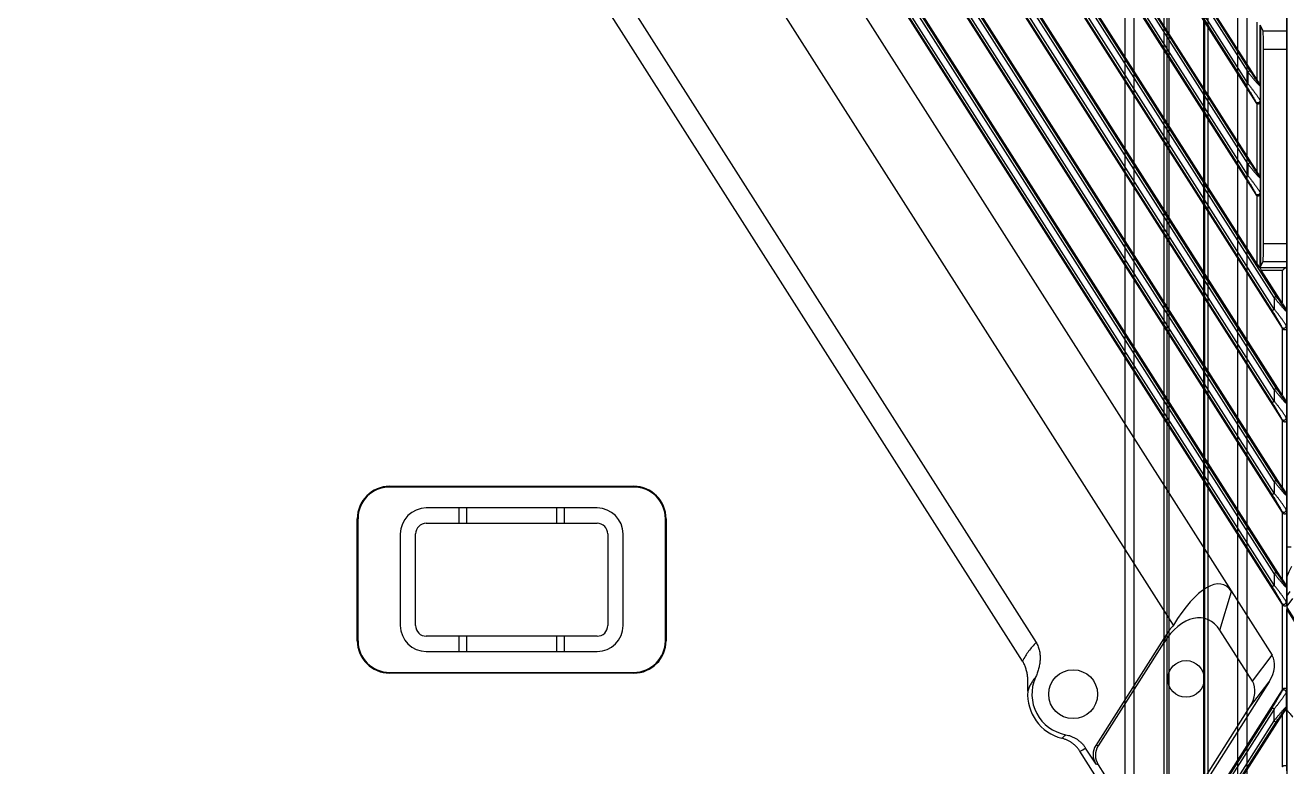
# Model space of a CAD drawing. Header units: millimetres. Extents: x 620 to 19791, y 2539 to 6969.
# Drawn here: x 16820.2 to 17027, y 4149.7 to 4271.1 of the extents above; entities that cross this region are included whole.
import ezdxf

# ---------------------------------------------------------------- set-up
doc = ezdxf.new("R2010")
doc.units = ezdxf.units.MM
doc.layers.add('02___PRT_ALL_AXES', color=7, linetype='Continuous')

# ---------------------------------------------------------------- blocks, each defined once
blk = doc.blocks.new('DTGFH')
at = {"color": 7, "linetype": 'Continuous'}
for p, q in [((9220.65, 4440.5), (9400.31, 4158.48)), ((9400.35, 4162.52), (9223.26, 4440.5)), ((9230.25, 4440.5), (9400.31, 4173.56)), ((9400.35, 4177.6), (9232.86, 4440.5)), ((9239.86, 4440.5), (9400.31, 4188.63)), ((9396.21, 4199.16), (9242.46, 4440.5)), ((9249.46, 4440.5), (9395.97, 4210.53)), ((9396.21, 4214.24), (9252.07, 4440.5)), ((9259.06, 4440.5), (9395.97, 4225.61)), ((9401.05, 4441.2), (9401.05, 4103.7)), ((9398.66, 4161.42), (9221.87, 4438.93)), ((9399, 4161.64), (9222.2, 4439.15)), ((9399, 4163.55), (9223.42, 4439.15)), ((9399.33, 4163.77), (9223.76, 4439.36)), ((9398.66, 4176.5), (9231.47, 4438.93)), ((9399, 4176.71), (9231.81, 4439.15)), ((9399, 4178.63), (9233.03, 4439.15)), ((9399.33, 4178.84), (9233.36, 4439.36)), ((9398.66, 4191.57), (9241.07, 4438.93)), ((9399, 4191.79), (9241.41, 4439.15)), ((9399, 4193.7), (9242.63, 4439.15)), ((9399.33, 4193.92), (9242.97, 4439.36)), ((9250.68, 4438.93), (9394.35, 4213.41)), ((9251.01, 4439.15), (9394.69, 4213.63)), ((9252.23, 4439.15), (9394.69, 4215.54)), ((9252.57, 4439.36), (9395.02, 4215.76)), ((9260.28, 4438.93), (9394.35, 4228.49)), ((9260.62, 4439.15), (9394.69, 4228.7)), ((9261.84, 4439.15), (9394.69, 4230.62)), ((9262.17, 4439.36), (9395.02, 4230.83)), ((9206.7, 4436.37), (9398.65, 4135.07)), ((9400.35, 4147.44), (9216.29, 4436.37)), ((9396.21, 4229.31), (9264.31, 4436.37)), ((9382.48, 4139.99), (9194.34, 4435.31)), ((9213.76, 4436.24), (9400.31, 4143.4)), ((9398.66, 4146.35), (9215.01, 4434.63)), ((9399, 4146.56), (9215.34, 4434.84)), ((9399, 4148.48), (9216.56, 4434.84)), ((9399.33, 4148.69), (9216.9, 4435.05)), ((9234.28, 4334.45), (9359.98, 4137.14)), ((9357.76, 4134.11), (9279.41, 4257.1)), ((9396.21, 4229.31), (9396.21, 4238.78)), ((9397.18, 4237.35), (9396.71, 4238.28)), ((9396.71, 4228.49), (9396.71, 4238.28)), ((9396.8, 4198.8), (9396.8, 4238.1)), ((9397.18, 4237.35), (9401.05, 4237.35)), ((9397.25, 4234.35), (9401.05, 4234.35)), ((9397.25, 4202.55), (9397.25, 4234.35)), ((9395.02, 4230.83), (9394.69, 4230.62)), ((9394.69, 4230.62), (9394.69, 4228.7)), ((9394.69, 4228.7), (9394.35, 4228.49)), ((9396.62, 4228.58), (9396.64, 4228.68)), ((9396.71, 4228.49), (9396.69, 4228.36)), ((9396.69, 4228.36), (9396.69, 4225.94)), ((9395.95, 4225.72), (9395.97, 4225.61)), ((9396.21, 4214.24), (9396.21, 4225.43)), ((9396.69, 4225.94), (9396.71, 4225.73)), ((9396.71, 4213.41), (9396.71, 4225.73)), ((9395.02, 4215.76), (9394.69, 4215.54)), ((9394.69, 4215.54), (9394.69, 4213.63)), ((9394.69, 4213.63), (9394.35, 4213.41)), ((9396.64, 4213.6), (9396.62, 4213.5)), ((9396.71, 4213.41), (9396.69, 4213.29)), ((9396.69, 4213.29), (9396.69, 4210.86)), ((9395.95, 4210.65), (9395.97, 4210.53)), ((9396.21, 4199.16), (9396.21, 4210.35)), ((9396.69, 4210.86), (9396.71, 4210.65)), ((9396.71, 4198.63), (9396.71, 4210.65)), ((9397.25, 4202.55), (9401.05, 4202.55)), ((9396.63, 4198.54), (9396.71, 4198.62)), ((9396.71, 4198.63), (9397.18, 4199.55)), ((9396.71, 4198.62), (9401.01, 4198.62)), ((9397.18, 4199.55), (9401.05, 4199.55)), ((9396.87, 4198.13), (9400.35, 4198.13)), ((9400.35, 4192.67), (9396.87, 4198.13)), ((9400.35, 4192.67), (9400.35, 4198.13)), ((9399, 4193.7), (9399.33, 4193.92)), ((9399, 4193.7), (9399, 4191.79)), ((9398.66, 4191.57), (9399, 4191.79)), ((9401.04, 4191.68), (9400.93, 4191.65)), ((9401.05, 4191.46), (9400.99, 4191.44)), ((9400.99, 4191.44), (9400.99, 4189.05)), ((9400.31, 4188.63), (9400.25, 4188.83)), ((9400.35, 4177.6), (9400.35, 4188.58)), ((9401.05, 4188.84), (9400.99, 4189.05)), ((9399, 4178.63), (9399.33, 4178.84)), ((9399, 4178.63), (9399, 4176.71)), ((9398.66, 4176.5), (9399, 4176.71)), ((9401.04, 4176.61), (9400.93, 4176.58)), ((9401.05, 4176.38), (9400.99, 4176.36)), ((9400.99, 4176.36), (9400.99, 4173.97)), ((9400.31, 4173.56), (9400.25, 4173.76)), ((9401.05, 4173.77), (9400.99, 4173.97)), ((9400.35, 4162.52), (9400.35, 4173.51)), ((9399, 4163.55), (9399.33, 4163.77)), ((9399, 4163.55), (9399, 4161.64)), ((9254.05, 4162.75), (9294.05, 4162.75)), ((9254.05, 4162.75), (9254.05, 4162.63)), ((9294.05, 4162.63), (9254.05, 4162.63)), ((9294.05, 4162.75), (9294.05, 4162.63)), ((9398.66, 4161.42), (9399, 4161.64)), ((9401.04, 4161.53), (9400.93, 4161.5)), ((9401.05, 4161.31), (9400.99, 4161.29)), ((9400.99, 4161.29), (9400.99, 4158.9)), ((9248.75, 4157.45), (9248.86, 4157.45)), ((9248.75, 4137.45), (9248.75, 4157.45)), ((9248.86, 4157.45), (9248.86, 4137.45)), ((9288.05, 4159.2), (9260.05, 4159.2)), ((9265.45, 4156.7), (9265.45, 4159.2)), ((9266.65, 4159.2), (9266.65, 4156.7)), ((9281.45, 4156.7), (9281.45, 4159.2)), ((9282.65, 4159.2), (9282.65, 4156.7)), ((9299.35, 4157.45), (9299.23, 4157.45)), ((9299.23, 4137.45), (9299.23, 4157.45)), ((9299.35, 4157.45), (9299.35, 4137.45)), ((9400.31, 4158.48), (9400.25, 4158.68)), ((9400.35, 4147.44), (9400.35, 4158.43)), ((9401.05, 4158.69), (9400.99, 4158.9)), ((9260.05, 4156.7), (9288.05, 4156.7)), ((9255.8, 4154.95), (9255.8, 4139.95)), ((9258.3, 4139.95), (9258.3, 4154.95)), ((9289.8, 4154.95), (9289.8, 4139.95)), ((9292.3, 4139.95), (9292.3, 4154.95)), ((9399, 4148.48), (9399.33, 4148.69)), ((9399, 4148.48), (9399, 4146.56)), ((9390.1, 4139.19), (9391.98, 4145.54)), ((9398.66, 4146.35), (9399, 4146.56)), ((9401.04, 4146.46), (9400.93, 4146.43)), ((9401.05, 4146.23), (9400.99, 4146.21)), ((9400.99, 4146.21), (9400.99, 4143.82)), ((9400.31, 4143.4), (9400.25, 4143.61)), ((9400.35, 4129.47), (9400.35, 4143.36)), ((9401.05, 4143.62), (9400.99, 4143.82)), ((9395.43, 4130.82), (9390.1, 4139.19)), ((9248.75, 4137.45), (9248.86, 4137.45)), ((9288.05, 4138.2), (9260.05, 4138.2)), ((9265.45, 4135.7), (9265.45, 4138.2)), ((9266.65, 4138.2), (9266.65, 4135.7)), ((9281.45, 4135.7), (9281.45, 4138.2)), ((9282.65, 4138.2), (9282.65, 4135.7)), ((9299.35, 4137.45), (9299.23, 4137.45)), ((9381.31, 4138.43), (9369.77, 4120.31)), ((9380.94, 4137.16), (9370.14, 4120.22)), ((9380.94, 4137.16), (9381.31, 4138.43)), ((9260.05, 4135.7), (9288.05, 4135.7)), ((9395.43, 4130.82), (9398.65, 4135.07)), ((9254.05, 4132.27), (9294.05, 4132.27)), ((9254.05, 4132.15), (9254.05, 4132.27)), ((9294.05, 4132.15), (9254.05, 4132.15)), ((9294.05, 4132.15), (9294.05, 4132.27)), ((9398.19, 4130.74), (9381.6, 4104.7)), ((9394.96, 4126.5), (9398.19, 4130.74)), ((9400.31, 4129.43), (9384.37, 4104.4)), ((9400.31, 4129.43), (9400.25, 4129.22)), ((9401.05, 4129.21), (9400.99, 4129.01)), ((9400.99, 4126.62), (9400.99, 4129.01)), ((9382.13, 4106.35), (9394.96, 4126.5)), ((9398.66, 4126.49), (9385.59, 4105.97)), ((9399, 4126.27), (9385.92, 4105.75)), ((9399, 4126.27), (9398.66, 4126.49)), ((9399, 4124.36), (9399, 4126.27)), ((9401.04, 4126.37), (9400.93, 4126.41)), ((9400.99, 4126.62), (9401.05, 4126.6)), ((9386.98, 4104.4), (9400.35, 4125.39)), ((9387.15, 4105.75), (9399, 4124.36)), ((9387.48, 4105.54), (9399.33, 4124.14)), ((9399, 4124.36), (9399.33, 4124.14)), ((9400.35, 4116.82), (9400.35, 4125.39)), ((9370.14, 4120.22), (9369.77, 4120.31)), ((9376.58, 4104.58), (9367.17, 4119.35)), ((9369.8, 4117.22), (9368.1, 4119.87)), ((9370.17, 4117.13), (9369.8, 4117.22)), ((9370.17, 4117.13), (9377.11, 4106.23))]:
    blk.add_line(p, q, dxfattribs=at)
for centre, radius in [((9366.05, 4128.7), 4), ((9384.55, 4131.2), 3)]:
    blk.add_circle(centre, radius, dxfattribs=at)
for centre, radius, start, end in [((9396.29, 4228.36), 0.396, 0.208, 32.9741), ((9396.29, 4213.28), 0.396, 0.208, 32.9741), ((9400.59, 4191.44), 0.402, 0.1282, 32.3718), ((9400.59, 4176.36), 0.402, 0.1282, 32.3718), ((9254.05, 4157.45), 5.3, 90, 180), ((9254.05, 4157.45), 5.18, 90, 180), ((9294.05, 4157.45), 5.3, 0, 90), ((9294.05, 4157.45), 5.18, 0, 90), ((9400.59, 4161.29), 0.402, 0.1282, 32.3718), ((9260.05, 4154.95), 4.25, 90, 180), ((9288.05, 4154.95), 4.25, 0, 90), ((9260.05, 4154.95), 1.75, 90, 180), ((9288.05, 4154.95), 1.75, 0, 90), ((9400.59, 4146.21), 0.402, 0.1282, 32.3718), ((9260.05, 4139.95), 4.25, 180, 270), ((9260.05, 4139.95), 1.75, 180, 270), ((9288.05, 4139.95), 4.25, 270, 0), ((9288.05, 4139.95), 1.75, 270, 0), ((9254.05, 4137.45), 5.3, 180, 270), ((9254.05, 4137.45), 5.18, 180, 270), ((9294.05, 4137.45), 5.3, 270, 0), ((9294.05, 4137.45), 5.18, 270, 0), ((9366.05, 4128.7), 6.75, 156.1243, 259.5633), ((9366.05, 4128.7), 7.46, 176.103, 255.7008), ((9400.59, 4126.62), 0.402, 327.6282, 359.8718), ((9358.05, 4128.6), 9.42, 310.8577, 316.0435), ((9360.33, 4132.74), 15.03, 297.0328, 301.1257)]:
    blk.add_arc(centre, radius, start, end, dxfattribs=at)
for centre, major_axis, ratio, start_param, end_param in [((9396.21, 4238.27), (0.5, 0), 0.052408, 0.02618, 0.05236), ((9400.35, 4238.26), (0.7, 0), 0.052408, 0, 0.329), ((9397.17, 4234.35), (0, 3), 0.026186, -1.570796, -0.05236), ((9396.21, 4229.39), (-0.499, 0.789), 0.046753, -4.638574, -3.601913), ((9396.3, 4225.83), (-0.052, 0.405), 0.97951, -4.264838, -3.490965), ((9396.21, 4214.32), (-0.499, 0.789), 0.046753, -4.638574, -3.601913), ((9396.3, 4210.75), (-0.052, 0.405), 0.97951, -4.264838, -3.490965), ((9397.17, 4202.55), (0, 3), 0.026186, -3.089233, -1.570796), ((9396.21, 4199.24), (-0.499, 0.789), 0.046753, -4.638574, -3.652279), ((9396.93, 4198.13), (-0.321, 0.499), 0.073624, 0.537273, 1.523567), ((9396.21, 4198.63), (0.5, 0), 0.052408, -0.05236, -0.02618), ((9400.35, 4198.64), (0.7, 0), 0.052408, -0.329, 0), ((9400.35, 4192.78), (-0.7, 1.1), 0.046753, -4.638574, -3.259594), ((9400.65, 4188.86), (-0.117, 0.402), 0.954439, -4.415997, -4.276035), ((9400.35, 4177.71), (-0.7, 1.1), 0.046753, -4.638574, -3.259594), ((9400.65, 4173.78), (-0.117, 0.402), 0.954439, -4.415997, -4.276035), ((9400.35, 4162.63), (-0.7, 1.1), 0.046753, -4.638574, -3.259594), ((9400.65, 4158.7), (-0.117, 0.402), 0.954439, -4.415997, -4.276035), ((9384.97, 4131.72), (5.78, 14.89), 0.368013, -0.263981, 1.130867), ((9400.35, 4147.56), (-0.7, 1.1), 0.046753, -4.638574, -3.259594), ((9400.65, 4143.63), (-0.117, 0.402), 0.954439, -4.415997, -4.276035), ((9384.92, 4131.53), (2.84, 9.54), 0.602666, -0.481922, 1.127854), ((9385.29, 4132.8), (2.84, 9.54), 0.602666, 0.912926, 1.127854), ((9395.5, 4132.12), (2.65, 3.49), 0.684108, -1.451017, -0.247768), ((9392.27, 4127.88), (2.65, 3.49), 0.684108, -1.451017, -0.247768), ((9400.65, 4129.2), (0.117, 0.402), 0.954439, 1.134443, 1.274405), ((9400.35, 4125.27), (0.7, 1.1), 0.046753, 0.118001, 1.496981), ((9372.53, 4118.71), (3.13, -0.75), 0.933182, 2.829294, 3.908395), ((9372.91, 4118.62), (-3.13, 0.75), 0.933182, -0.312299, 0.766803), ((9400.65, 4116.55), (0.117, 0.402), 0.954439, 1.134443, 1.274405)]:
    blk.add_ellipse(centre, major_axis=major_axis, ratio=ratio, start_param=start_param, end_param=end_param, dxfattribs=at)
for points, knots in [([(9394.69, 4230.62), (9394.79, 4230.49), (9395, 4230.23), (9395.26, 4229.91), (9395.46, 4229.67), (9395.61, 4229.48), (9395.76, 4229.31), (9395.91, 4229.13), (9396.03, 4229), (9396.12, 4228.89), (9396.19, 4228.82), (9396.26, 4228.75), (9396.32, 4228.68), (9396.38, 4228.62), (9396.43, 4228.56), (9396.49, 4228.51), (9396.53, 4228.46), (9396.57, 4228.42), (9396.61, 4228.4), (9396.63, 4228.38), (9396.64, 4228.37), (9396.65, 4228.36), (9396.66, 4228.36), (9396.67, 4228.35), (9396.68, 4228.35), (9396.68, 4228.35), (9396.68, 4228.35), (9396.69, 4228.36), (9396.69, 4228.36), (9396.69, 4228.36)], [0, 0, 0, 0, 0.163599, 0.325517, 0.405208, 0.483611, 0.560291, 0.634699, 0.706102, 0.740385, 0.773533, 0.805367, 0.835691, 0.864271, 0.890851, 0.915138, 0.936821, 0.955575, 0.97109, 0.977548, 0.983108, 0.987753, 0.991491, 0.994362, 0.995508, 0.996494, 0.997369, 0.998198, 1, 1, 1, 1]), ([(9395.02, 4230.83), (9395.1, 4230.71), (9395.22, 4230.53), (9395.38, 4230.28), (9395.5, 4230.1), (9395.61, 4229.92), (9395.73, 4229.75), (9395.85, 4229.57), (9395.97, 4229.4), (9396.06, 4229.27), (9396.14, 4229.16), (9396.19, 4229.08), (9396.24, 4229.01), (9396.3, 4228.94), (9396.35, 4228.87), (9396.39, 4228.81), (9396.44, 4228.75), (9396.48, 4228.7), (9396.52, 4228.65), (9396.55, 4228.62), (9396.57, 4228.6), (9396.58, 4228.59), (9396.59, 4228.58), (9396.6, 4228.57), (9396.61, 4228.57), (9396.61, 4228.57), (9396.62, 4228.57), (9396.62, 4228.57), (9396.62, 4228.57), (9396.62, 4228.57), (9396.62, 4228.57), (9396.62, 4228.58)], [0, 0, 0, 0, 0.15694, 0.235083, 0.312792, 0.389889, 0.466133, 0.541222, 0.614757, 0.686184, 0.720877, 0.754726, 0.78758, 0.819246, 0.849499, 0.878053, 0.90457, 0.928641, 0.949798, 0.96753, 0.974953, 0.981338, 0.986644, 0.990849, 0.993984, 0.99519, 0.9962, 0.997085, 0.997946, 0.99889, 1, 1, 1, 1]), ([(9394.35, 4228.49), (9394.44, 4228.36), (9394.6, 4228.09), (9394.81, 4227.76), (9394.97, 4227.49), (9395.09, 4227.3), (9395.21, 4227.1), (9395.32, 4226.91), (9395.43, 4226.72), (9395.54, 4226.54), (9395.64, 4226.37), (9395.71, 4226.22), (9395.77, 4226.12), (9395.81, 4226.04), (9395.85, 4225.97), (9395.88, 4225.91), (9395.91, 4225.85), (9395.93, 4225.8), (9395.94, 4225.77), (9395.94, 4225.75), (9395.95, 4225.74), (9395.95, 4225.73), (9395.95, 4225.72)], [0, 0, 0, 0, 0.147854, 0.294636, 0.367264, 0.439153, 0.510088, 0.579799, 0.647935, 0.714028, 0.777425, 0.83718, 0.86528, 0.891898, 0.916748, 0.939475, 0.959663, 0.976821, 0.984101, 0.990427, 0.995741, 1, 1, 1, 1]), ([(9394.69, 4228.7), (9394.8, 4228.56), (9395.01, 4228.29), (9395.28, 4227.95), (9395.49, 4227.67), (9395.64, 4227.47), (9395.79, 4227.27), (9395.94, 4227.08), (9396.07, 4226.89), (9396.2, 4226.71), (9396.33, 4226.53), (9396.42, 4226.4), (9396.49, 4226.29), (9396.53, 4226.22), (9396.57, 4226.16), (9396.61, 4226.1), (9396.64, 4226.05), (9396.66, 4226.01), (9396.67, 4225.98), (9396.68, 4225.97), (9396.68, 4225.95), (9396.69, 4225.94), (9396.69, 4225.94)], [0, 0, 0, 0, 0.154445, 0.30727, 0.382534, 0.456692, 0.529432, 0.600377, 0.669045, 0.734822, 0.796897, 0.854183, 0.880595, 0.905226, 0.927827, 0.94811, 0.965769, 0.980485, 0.986646, 0.991965, 0.996419, 1, 1, 1, 1]), ([(9396.71, 4228.49), (9396.71, 4228.5), (9396.71, 4228.54), (9396.7, 4228.59), (9396.67, 4228.63), (9396.66, 4228.66), (9396.64, 4228.68)], [0, 0, 0, 0, 0.23991, 0.484403, 0.736695, 1, 1, 1, 1]), ([(9396.69, 4225.94), (9396.69, 4225.92), (9396.68, 4225.87), (9396.67, 4225.81), (9396.64, 4225.76), (9396.61, 4225.7), (9396.56, 4225.66), (9396.51, 4225.61), (9396.46, 4225.58), (9396.4, 4225.56), (9396.34, 4225.55), (9396.27, 4225.54), (9396.21, 4225.55), (9396.15, 4225.57), (9396.09, 4225.59), (9396.04, 4225.63), (9395.99, 4225.67), (9395.96, 4225.71), (9395.95, 4225.72)], [0, 0, 0, 0, 0.061771, 0.123674, 0.185724, 0.247974, 0.310429, 0.373081, 0.435901, 0.498841, 0.561846, 0.62485, 0.687789, 0.750605, 0.813254, 0.8757, 0.937956, 1, 1, 1, 1]), ([(9396.21, 4225.43), (9396.25, 4225.42), (9396.32, 4225.41), (9396.42, 4225.42), (9396.51, 4225.45), (9396.58, 4225.49), (9396.64, 4225.54), (9396.68, 4225.6), (9396.71, 4225.66), (9396.71, 4225.71), (9396.71, 4225.73)], [0, 0, 0, 0, 0.160899, 0.314742, 0.456494, 0.584742, 0.700638, 0.806545, 0.905309, 1, 1, 1, 1]), ([(9394.69, 4215.54), (9394.79, 4215.41), (9395, 4215.16), (9395.26, 4214.84), (9395.46, 4214.59), (9395.61, 4214.41), (9395.76, 4214.23), (9395.91, 4214.06), (9396.03, 4213.92), (9396.12, 4213.82), (9396.19, 4213.74), (9396.26, 4213.67), (9396.32, 4213.6), (9396.38, 4213.54), (9396.43, 4213.48), (9396.49, 4213.43), (9396.53, 4213.39), (9396.57, 4213.35), (9396.61, 4213.32), (9396.63, 4213.3), (9396.64, 4213.29), (9396.65, 4213.29), (9396.66, 4213.28), (9396.67, 4213.28), (9396.68, 4213.28), (9396.68, 4213.28), (9396.68, 4213.28), (9396.69, 4213.28), (9396.69, 4213.28), (9396.69, 4213.29)], [0, 0, 0, 0, 0.163599, 0.325517, 0.405208, 0.483611, 0.560291, 0.634699, 0.706102, 0.740385, 0.773533, 0.805367, 0.835691, 0.864271, 0.890851, 0.915138, 0.936821, 0.955575, 0.97109, 0.977548, 0.983108, 0.987753, 0.991491, 0.994362, 0.995508, 0.996494, 0.997369, 0.998198, 1, 1, 1, 1]), ([(9395.02, 4215.76), (9395.1, 4215.63), (9395.22, 4215.45), (9395.38, 4215.21), (9395.5, 4215.03), (9395.61, 4214.85), (9395.73, 4214.67), (9395.85, 4214.5), (9395.97, 4214.33), (9396.06, 4214.19), (9396.14, 4214.09), (9396.19, 4214.01), (9396.24, 4213.93), (9396.3, 4213.86), (9396.35, 4213.8), (9396.39, 4213.73), (9396.44, 4213.67), (9396.48, 4213.62), (9396.52, 4213.58), (9396.55, 4213.55), (9396.57, 4213.53), (9396.58, 4213.51), (9396.59, 4213.5), (9396.6, 4213.5), (9396.61, 4213.49), (9396.61, 4213.49), (9396.62, 4213.49), (9396.62, 4213.49), (9396.62, 4213.49), (9396.62, 4213.5), (9396.62, 4213.5), (9396.62, 4213.5)], [0, 0, 0, 0, 0.15694, 0.235083, 0.312792, 0.389889, 0.466133, 0.541222, 0.614757, 0.686184, 0.720877, 0.754726, 0.78758, 0.819246, 0.849499, 0.878053, 0.90457, 0.928641, 0.949798, 0.96753, 0.974953, 0.981338, 0.986644, 0.990849, 0.993984, 0.99519, 0.9962, 0.997085, 0.997946, 0.99889, 1, 1, 1, 1]), ([(9394.35, 4213.41), (9394.44, 4213.28), (9394.6, 4213.01), (9394.81, 4212.68), (9394.97, 4212.42), (9395.09, 4212.22), (9395.21, 4212.03), (9395.32, 4211.84), (9395.43, 4211.65), (9395.54, 4211.47), (9395.64, 4211.29), (9395.71, 4211.15), (9395.77, 4211.04), (9395.81, 4210.97), (9395.85, 4210.9), (9395.88, 4210.83), (9395.91, 4210.77), (9395.93, 4210.73), (9395.94, 4210.7), (9395.94, 4210.68), (9395.95, 4210.66), (9395.95, 4210.65), (9395.95, 4210.65)], [0, 0, 0, 0, 0.147854, 0.294636, 0.367264, 0.439153, 0.510088, 0.579799, 0.647935, 0.714028, 0.777425, 0.83718, 0.86528, 0.891898, 0.916748, 0.939475, 0.959663, 0.976821, 0.984101, 0.990427, 0.995741, 1, 1, 1, 1]), ([(9394.69, 4213.63), (9394.8, 4213.49), (9395.01, 4213.21), (9395.28, 4212.87), (9395.49, 4212.6), (9395.64, 4212.4), (9395.79, 4212.2), (9395.94, 4212), (9396.07, 4211.81), (9396.2, 4211.63), (9396.33, 4211.46), (9396.42, 4211.32), (9396.49, 4211.22), (9396.53, 4211.15), (9396.57, 4211.08), (9396.61, 4211.02), (9396.64, 4210.97), (9396.66, 4210.93), (9396.67, 4210.91), (9396.68, 4210.89), (9396.68, 4210.88), (9396.69, 4210.87), (9396.69, 4210.86)], [0, 0, 0, 0, 0.154445, 0.30727, 0.382534, 0.456692, 0.529432, 0.600377, 0.669045, 0.734822, 0.796897, 0.854183, 0.880595, 0.905226, 0.927827, 0.94811, 0.965769, 0.980485, 0.986646, 0.991965, 0.996419, 1, 1, 1, 1]), ([(9396.71, 4213.41), (9396.71, 4213.43), (9396.71, 4213.46), (9396.7, 4213.51), (9396.67, 4213.56), (9396.66, 4213.59), (9396.64, 4213.6)], [0, 0, 0, 0, 0.23991, 0.484403, 0.736695, 1, 1, 1, 1]), ([(9396.69, 4210.86), (9396.69, 4210.84), (9396.68, 4210.8), (9396.67, 4210.74), (9396.64, 4210.68), (9396.61, 4210.63), (9396.56, 4210.58), (9396.51, 4210.54), (9396.46, 4210.51), (9396.4, 4210.49), (9396.34, 4210.47), (9396.27, 4210.47), (9396.21, 4210.48), (9396.15, 4210.49), (9396.09, 4210.52), (9396.04, 4210.55), (9395.99, 4210.6), (9395.96, 4210.63), (9395.95, 4210.65)], [0, 0, 0, 0, 0.061771, 0.123674, 0.185724, 0.247974, 0.310429, 0.373081, 0.435901, 0.498841, 0.561846, 0.62485, 0.687789, 0.750605, 0.813254, 0.8757, 0.937956, 1, 1, 1, 1]), ([(9396.21, 4210.35), (9396.25, 4210.35), (9396.32, 4210.34), (9396.42, 4210.35), (9396.51, 4210.38), (9396.58, 4210.42), (9396.64, 4210.47), (9396.68, 4210.53), (9396.71, 4210.59), (9396.71, 4210.63), (9396.71, 4210.65)], [0, 0, 0, 0, 0.160899, 0.314742, 0.456494, 0.584742, 0.700638, 0.806545, 0.905309, 1, 1, 1, 1]), ([(9401.01, 4198.62), (9401.01, 4198.62), (9401, 4198.62), (9400.99, 4198.62), (9400.97, 4198.61), (9400.95, 4198.6), (9400.93, 4198.59), (9400.89, 4198.56), (9400.85, 4198.54), (9400.8, 4198.5), (9400.73, 4198.44), (9400.63, 4198.37), (9400.54, 4198.29), (9400.45, 4198.21), (9400.38, 4198.15), (9400.35, 4198.13)], [0, 0, 0, 0, 0.013463, 0.028958, 0.046471, 0.065932, 0.110248, 0.160922, 0.216933, 0.277361, 0.408429, 0.549248, 0.696374, 0.84732, 1, 1, 1, 1]), ([(9400.99, 4191.44), (9400.99, 4191.44), (9400.98, 4191.44), (9400.97, 4191.44), (9400.96, 4191.45), (9400.95, 4191.45), (9400.94, 4191.46), (9400.92, 4191.48), (9400.89, 4191.5), (9400.85, 4191.54), (9400.81, 4191.58), (9400.76, 4191.63), (9400.7, 4191.69), (9400.65, 4191.74), (9400.56, 4191.83), (9400.46, 4191.95), (9400.32, 4192.1), (9400.19, 4192.26), (9400.04, 4192.43), (9399.9, 4192.6), (9399.75, 4192.78), (9399.6, 4192.96), (9399.45, 4193.14), (9399.25, 4193.39), (9399.1, 4193.58), (9399, 4193.7)], [0, 0, 0, 0, 0.002036, 0.004765, 0.008306, 0.012701, 0.017956, 0.024063, 0.038745, 0.05652, 0.077106, 0.100208, 0.125538, 0.152825, 0.181822, 0.244102, 0.310933, 0.381227, 0.454167, 0.529124, 0.605619, 0.683271, 0.76177, 0.840872, 1, 1, 1, 1]), ([(9400.93, 4191.65), (9400.93, 4191.65), (9400.92, 4191.65), (9400.92, 4191.65), (9400.91, 4191.66), (9400.9, 4191.66), (9400.89, 4191.67), (9400.88, 4191.68), (9400.87, 4191.69), (9400.85, 4191.71), (9400.83, 4191.73), (9400.8, 4191.77), (9400.76, 4191.82), (9400.72, 4191.87), (9400.67, 4191.93), (9400.62, 4192), (9400.55, 4192.09), (9400.47, 4192.21), (9400.36, 4192.37), (9400.25, 4192.53), (9400.14, 4192.69), (9400.02, 4192.86), (9399.91, 4193.03), (9399.79, 4193.21), (9399.68, 4193.38), (9399.52, 4193.62), (9399.41, 4193.8), (9399.33, 4193.92)], [0, 0, 0, 0, 0.001988, 0.003277, 0.004801, 0.008605, 0.013451, 0.019328, 0.026206, 0.034036, 0.042764, 0.062675, 0.085465, 0.110691, 0.137955, 0.166932, 0.197336, 0.261568, 0.329268, 0.399486, 0.471568, 0.545042, 0.619552, 0.694837, 0.77068, 0.84692, 1, 1, 1, 1]), ([(9400.25, 4188.83), (9400.25, 4188.84), (9400.25, 4188.85), (9400.24, 4188.88), (9400.22, 4188.92), (9400.2, 4188.98), (9400.17, 4189.04), (9400.13, 4189.11), (9400.08, 4189.2), (9400.01, 4189.34), (9399.92, 4189.5), (9399.82, 4189.67), (9399.72, 4189.85), (9399.61, 4190.04), (9399.5, 4190.22), (9399.34, 4190.48), (9399.15, 4190.8), (9398.91, 4191.18), (9398.74, 4191.44), (9398.66, 4191.57)], [0, 0, 0, 0, 0.005901, 0.012735, 0.028952, 0.048163, 0.069902, 0.093761, 0.1194, 0.174923, 0.234768, 0.297789, 0.363198, 0.430435, 0.499095, 0.568871, 0.710853, 0.85493, 1, 1, 1, 1]), ([(9400.99, 4189.05), (9400.99, 4189.05), (9400.98, 4189.06), (9400.97, 4189.09), (9400.95, 4189.13), (9400.92, 4189.18), (9400.89, 4189.23), (9400.85, 4189.3), (9400.79, 4189.39), (9400.71, 4189.51), (9400.6, 4189.67), (9400.48, 4189.84), (9400.35, 4190.02), (9400.21, 4190.21), (9400.07, 4190.4), (9399.88, 4190.66), (9399.62, 4190.99), (9399.31, 4191.39), (9399.1, 4191.65), (9399, 4191.79)], [0, 0, 0, 0, 0.00509, 0.010986, 0.025069, 0.041978, 0.061422, 0.083117, 0.106791, 0.15915, 0.216898, 0.278823, 0.34401, 0.411766, 0.481566, 0.552988, 0.699417, 0.848964, 1, 1, 1, 1]), ([(9401.05, 4191.69), (9401.05, 4191.69), (9401.05, 4191.68), (9401.05, 4191.68), (9401.05, 4191.68), (9401.05, 4191.68), (9401.04, 4191.68), (9401.04, 4191.68), (9401.04, 4191.68), (9401.04, 4191.68), (9401.04, 4191.68)], [0, 0, 0, 0, 0.134296, 0.239838, 0.325336, 0.408088, 0.50825, 0.637794, 0.80127, 1, 1, 1, 1]), ([(9400.25, 4188.83), (9400.27, 4188.82), (9400.29, 4188.78), (9400.34, 4188.74), (9400.39, 4188.71), (9400.45, 4188.68), (9400.51, 4188.67), (9400.57, 4188.66), (9400.64, 4188.67), (9400.7, 4188.68), (9400.76, 4188.7), (9400.81, 4188.73), (9400.86, 4188.77), (9400.91, 4188.82), (9400.94, 4188.87), (9400.97, 4188.93), (9400.98, 4188.99), (9400.99, 4189.03), (9400.99, 4189.05)], [0, 0, 0, 0, 0.061114, 0.122614, 0.184534, 0.246921, 0.309743, 0.372937, 0.436398, 0.5, 0.563602, 0.627063, 0.690257, 0.753079, 0.815466, 0.877386, 0.938886, 1, 1, 1, 1]), ([(9400.35, 4188.58), (9400.36, 4188.57), (9400.4, 4188.53), (9400.46, 4188.49), (9400.52, 4188.46), (9400.58, 4188.43), (9400.65, 4188.42), (9400.71, 4188.41), (9400.77, 4188.41), (9400.83, 4188.41), (9400.87, 4188.42), (9400.9, 4188.43), (9400.93, 4188.43), (9400.95, 4188.44), (9400.98, 4188.45), (9400.99, 4188.45), (9401, 4188.45), (9401.02, 4188.46), (9401.03, 4188.46), (9401.03, 4188.45), (9401.04, 4188.45), (9401.05, 4188.44), (9401.05, 4188.43), (9401.05, 4188.42), (9401.05, 4188.41)], [0, 0, 0, 0, 0.092092, 0.18383, 0.274482, 0.363041, 0.448376, 0.529457, 0.605459, 0.675766, 0.739913, 0.769539, 0.797439, 0.847676, 0.869774, 0.889641, 0.907107, 0.922074, 0.934647, 0.945489, 0.956057, 0.968087, 0.982675, 1, 1, 1, 1]), ([(9400.99, 4176.36), (9400.99, 4176.36), (9400.98, 4176.36), (9400.97, 4176.37), (9400.96, 4176.37), (9400.95, 4176.38), (9400.94, 4176.39), (9400.92, 4176.4), (9400.89, 4176.43), (9400.85, 4176.46), (9400.81, 4176.51), (9400.76, 4176.55), (9400.7, 4176.61), (9400.65, 4176.67), (9400.56, 4176.76), (9400.46, 4176.88), (9400.32, 4177.03), (9400.19, 4177.19), (9400.04, 4177.35), (9399.9, 4177.53), (9399.75, 4177.7), (9399.6, 4177.88), (9399.45, 4178.07), (9399.25, 4178.31), (9399.1, 4178.5), (9399, 4178.63)], [0, 0, 0, 0, 0.002036, 0.004765, 0.008306, 0.012701, 0.017956, 0.024063, 0.038745, 0.05652, 0.077106, 0.100208, 0.125538, 0.152825, 0.181822, 0.244102, 0.310933, 0.381227, 0.454167, 0.529124, 0.605619, 0.683271, 0.76177, 0.840872, 1, 1, 1, 1]), ([(9400.93, 4176.58), (9400.93, 4176.58), (9400.92, 4176.58), (9400.92, 4176.58), (9400.91, 4176.58), (9400.9, 4176.59), (9400.89, 4176.59), (9400.88, 4176.61), (9400.87, 4176.62), (9400.85, 4176.63), (9400.83, 4176.66), (9400.8, 4176.7), (9400.76, 4176.74), (9400.72, 4176.8), (9400.67, 4176.86), (9400.62, 4176.92), (9400.55, 4177.02), (9400.47, 4177.14), (9400.36, 4177.29), (9400.25, 4177.45), (9400.14, 4177.62), (9400.02, 4177.78), (9399.91, 4177.96), (9399.79, 4178.13), (9399.68, 4178.31), (9399.52, 4178.54), (9399.41, 4178.72), (9399.33, 4178.84)], [0, 0, 0, 0, 0.001988, 0.003277, 0.004801, 0.008605, 0.013451, 0.019328, 0.026206, 0.034036, 0.042764, 0.062675, 0.085465, 0.110691, 0.137955, 0.166932, 0.197336, 0.261568, 0.329268, 0.399486, 0.471568, 0.545042, 0.619552, 0.694837, 0.77068, 0.84692, 1, 1, 1, 1]), ([(9400.25, 4173.76), (9400.25, 4173.76), (9400.25, 4173.78), (9400.24, 4173.81), (9400.22, 4173.85), (9400.2, 4173.9), (9400.17, 4173.96), (9400.13, 4174.03), (9400.08, 4174.13), (9400.01, 4174.26), (9399.92, 4174.42), (9399.82, 4174.6), (9399.72, 4174.78), (9399.61, 4174.96), (9399.5, 4175.15), (9399.34, 4175.4), (9399.15, 4175.72), (9398.91, 4176.11), (9398.74, 4176.37), (9398.66, 4176.5)], [0, 0, 0, 0, 0.005901, 0.012735, 0.028952, 0.048163, 0.069902, 0.093761, 0.1194, 0.174923, 0.234768, 0.297789, 0.363198, 0.430435, 0.499095, 0.568871, 0.710853, 0.85493, 1, 1, 1, 1]), ([(9400.99, 4173.97), (9400.99, 4173.98), (9400.98, 4173.99), (9400.97, 4174.01), (9400.95, 4174.05), (9400.92, 4174.1), (9400.89, 4174.16), (9400.85, 4174.22), (9400.79, 4174.31), (9400.71, 4174.44), (9400.6, 4174.6), (9400.48, 4174.77), (9400.35, 4174.95), (9400.21, 4175.13), (9400.07, 4175.32), (9399.88, 4175.58), (9399.62, 4175.91), (9399.31, 4176.31), (9399.1, 4176.58), (9399, 4176.71)], [0, 0, 0, 0, 0.00509, 0.010986, 0.025069, 0.041978, 0.061422, 0.083117, 0.106791, 0.15915, 0.216898, 0.278823, 0.34401, 0.411766, 0.481566, 0.552988, 0.699417, 0.848964, 1, 1, 1, 1]), ([(9401.05, 4176.61), (9401.05, 4176.61), (9401.05, 4176.61), (9401.05, 4176.61), (9401.05, 4176.61), (9401.05, 4176.6), (9401.04, 4176.6), (9401.04, 4176.61), (9401.04, 4176.61), (9401.04, 4176.61), (9401.04, 4176.61)], [0, 0, 0, 0, 0.134296, 0.239838, 0.325336, 0.408088, 0.50825, 0.637794, 0.80127, 1, 1, 1, 1]), ([(9400.25, 4173.76), (9400.27, 4173.74), (9400.29, 4173.71), (9400.34, 4173.67), (9400.39, 4173.63), (9400.45, 4173.61), (9400.51, 4173.59), (9400.57, 4173.59), (9400.64, 4173.59), (9400.7, 4173.6), (9400.76, 4173.63), (9400.81, 4173.66), (9400.86, 4173.7), (9400.91, 4173.74), (9400.94, 4173.79), (9400.97, 4173.85), (9400.98, 4173.91), (9400.99, 4173.95), (9400.99, 4173.97)], [0, 0, 0, 0, 0.061114, 0.122614, 0.184534, 0.246921, 0.309743, 0.372937, 0.436398, 0.5, 0.563602, 0.627063, 0.690257, 0.753079, 0.815466, 0.877386, 0.938886, 1, 1, 1, 1]), ([(9400.35, 4173.51), (9400.36, 4173.49), (9400.4, 4173.46), (9400.46, 4173.41), (9400.52, 4173.38), (9400.58, 4173.36), (9400.65, 4173.34), (9400.71, 4173.33), (9400.77, 4173.33), (9400.83, 4173.34), (9400.87, 4173.34), (9400.9, 4173.35), (9400.93, 4173.36), (9400.95, 4173.36), (9400.98, 4173.37), (9400.99, 4173.38), (9401, 4173.38), (9401.02, 4173.38), (9401.03, 4173.38), (9401.03, 4173.38), (9401.04, 4173.37), (9401.05, 4173.36), (9401.05, 4173.35), (9401.05, 4173.34), (9401.05, 4173.34)], [0, 0, 0, 0, 0.092092, 0.18383, 0.274482, 0.363041, 0.448376, 0.529457, 0.605459, 0.675766, 0.739913, 0.769539, 0.797439, 0.847676, 0.869774, 0.889641, 0.907107, 0.922074, 0.934647, 0.945489, 0.956057, 0.968087, 0.982675, 1, 1, 1, 1]), ([(9400.99, 4161.29), (9400.99, 4161.29), (9400.98, 4161.29), (9400.97, 4161.29), (9400.96, 4161.29), (9400.95, 4161.3), (9400.94, 4161.31), (9400.92, 4161.33), (9400.89, 4161.35), (9400.85, 4161.39), (9400.81, 4161.43), (9400.76, 4161.48), (9400.7, 4161.53), (9400.65, 4161.59), (9400.56, 4161.68), (9400.46, 4161.8), (9400.32, 4161.95), (9400.19, 4162.11), (9400.04, 4162.28), (9399.9, 4162.45), (9399.75, 4162.63), (9399.6, 4162.81), (9399.45, 4162.99), (9399.25, 4163.24), (9399.1, 4163.43), (9399, 4163.55)], [0, 0, 0, 0, 0.002036, 0.004765, 0.008306, 0.012701, 0.017956, 0.024063, 0.038745, 0.05652, 0.077106, 0.100208, 0.125538, 0.152825, 0.181822, 0.244102, 0.310933, 0.381227, 0.454167, 0.529124, 0.605619, 0.683271, 0.76177, 0.840872, 1, 1, 1, 1]), ([(9400.93, 4161.5), (9400.93, 4161.5), (9400.92, 4161.5), (9400.92, 4161.5), (9400.91, 4161.51), (9400.9, 4161.51), (9400.89, 4161.52), (9400.88, 4161.53), (9400.87, 4161.54), (9400.85, 4161.56), (9400.83, 4161.58), (9400.8, 4161.62), (9400.76, 4161.67), (9400.72, 4161.72), (9400.67, 4161.78), (9400.62, 4161.85), (9400.55, 4161.94), (9400.47, 4162.06), (9400.36, 4162.22), (9400.25, 4162.37), (9400.14, 4162.54), (9400.02, 4162.71), (9399.91, 4162.88), (9399.79, 4163.06), (9399.68, 4163.23), (9399.52, 4163.47), (9399.41, 4163.65), (9399.33, 4163.77)], [0, 0, 0, 0, 0.001988, 0.003277, 0.004801, 0.008605, 0.013451, 0.019328, 0.026206, 0.034036, 0.042764, 0.062675, 0.085465, 0.110691, 0.137955, 0.166932, 0.197336, 0.261568, 0.329268, 0.399486, 0.471568, 0.545042, 0.619552, 0.694837, 0.77068, 0.84692, 1, 1, 1, 1]), ([(9400.25, 4158.68), (9400.25, 4158.69), (9400.25, 4158.7), (9400.24, 4158.73), (9400.22, 4158.77), (9400.2, 4158.83), (9400.17, 4158.89), (9400.13, 4158.95), (9400.08, 4159.05), (9400.01, 4159.18), (9399.92, 4159.35), (9399.82, 4159.52), (9399.72, 4159.7), (9399.61, 4159.88), (9399.5, 4160.07), (9399.34, 4160.33), (9399.15, 4160.65), (9398.91, 4161.03), (9398.74, 4161.29), (9398.66, 4161.42)], [0, 0, 0, 0, 0.005901, 0.012735, 0.028952, 0.048163, 0.069902, 0.093761, 0.1194, 0.174923, 0.234768, 0.297789, 0.363198, 0.430435, 0.499095, 0.568871, 0.710853, 0.85493, 1, 1, 1, 1]), ([(9400.99, 4158.9), (9400.99, 4158.9), (9400.98, 4158.91), (9400.97, 4158.94), (9400.95, 4158.98), (9400.92, 4159.03), (9400.89, 4159.08), (9400.85, 4159.14), (9400.79, 4159.24), (9400.71, 4159.36), (9400.6, 4159.52), (9400.48, 4159.69), (9400.35, 4159.87), (9400.21, 4160.06), (9400.07, 4160.25), (9399.88, 4160.51), (9399.62, 4160.84), (9399.31, 4161.24), (9399.1, 4161.5), (9399, 4161.64)], [0, 0, 0, 0, 0.00509, 0.010986, 0.025069, 0.041978, 0.061422, 0.083117, 0.106791, 0.15915, 0.216898, 0.278823, 0.34401, 0.411766, 0.481566, 0.552988, 0.699417, 0.848964, 1, 1, 1, 1]), ([(9401.05, 4161.54), (9401.05, 4161.53), (9401.05, 4161.53), (9401.05, 4161.53), (9401.05, 4161.53), (9401.05, 4161.53), (9401.04, 4161.53), (9401.04, 4161.53), (9401.04, 4161.53), (9401.04, 4161.53), (9401.04, 4161.53)], [0, 0, 0, 0, 0.134296, 0.239838, 0.325336, 0.408088, 0.50825, 0.637794, 0.80127, 1, 1, 1, 1]), ([(9400.25, 4158.68), (9400.27, 4158.67), (9400.29, 4158.63), (9400.34, 4158.59), (9400.39, 4158.56), (9400.45, 4158.53), (9400.51, 4158.52), (9400.57, 4158.51), (9400.64, 4158.51), (9400.7, 4158.53), (9400.76, 4158.55), (9400.81, 4158.58), (9400.86, 4158.62), (9400.91, 4158.67), (9400.94, 4158.72), (9400.97, 4158.78), (9400.98, 4158.83), (9400.99, 4158.88), (9400.99, 4158.9)], [0, 0, 0, 0, 0.061114, 0.122614, 0.184534, 0.246921, 0.309743, 0.372937, 0.436398, 0.5, 0.563602, 0.627063, 0.690257, 0.753079, 0.815466, 0.877386, 0.938886, 1, 1, 1, 1]), ([(9400.35, 4158.43), (9400.36, 4158.41), (9400.4, 4158.38), (9400.46, 4158.34), (9400.52, 4158.3), (9400.58, 4158.28), (9400.65, 4158.27), (9400.71, 4158.26), (9400.77, 4158.26), (9400.83, 4158.26), (9400.87, 4158.27), (9400.9, 4158.28), (9400.93, 4158.28), (9400.95, 4158.29), (9400.98, 4158.3), (9400.99, 4158.3), (9401, 4158.3), (9401.02, 4158.31), (9401.03, 4158.31), (9401.03, 4158.3), (9401.04, 4158.3), (9401.05, 4158.29), (9401.05, 4158.28), (9401.05, 4158.27), (9401.05, 4158.26)], [0, 0, 0, 0, 0.092092, 0.18383, 0.274482, 0.363041, 0.448376, 0.529457, 0.605459, 0.675766, 0.739913, 0.769539, 0.797439, 0.847676, 0.869774, 0.889641, 0.907107, 0.922074, 0.934647, 0.945489, 0.956057, 0.968087, 0.982675, 1, 1, 1, 1]), ([(9400.99, 4146.21), (9400.99, 4146.21), (9400.98, 4146.21), (9400.97, 4146.21), (9400.96, 4146.22), (9400.95, 4146.23), (9400.94, 4146.24), (9400.92, 4146.25), (9400.89, 4146.28), (9400.85, 4146.31), (9400.81, 4146.35), (9400.76, 4146.4), (9400.7, 4146.46), (9400.65, 4146.52), (9400.56, 4146.61), (9400.46, 4146.72), (9400.32, 4146.87), (9400.19, 4147.03), (9400.04, 4147.2), (9399.9, 4147.37), (9399.75, 4147.55), (9399.6, 4147.73), (9399.45, 4147.92), (9399.25, 4148.16), (9399.1, 4148.35), (9399, 4148.48)], [0, 0, 0, 0, 0.002036, 0.004765, 0.008306, 0.012701, 0.017956, 0.024063, 0.038745, 0.05652, 0.077106, 0.100208, 0.125538, 0.152825, 0.181822, 0.244102, 0.310933, 0.381227, 0.454167, 0.529124, 0.605619, 0.683271, 0.76177, 0.840872, 1, 1, 1, 1]), ([(9400.93, 4146.43), (9400.93, 4146.43), (9400.92, 4146.43), (9400.92, 4146.43), (9400.91, 4146.43), (9400.9, 4146.44), (9400.89, 4146.44), (9400.88, 4146.45), (9400.87, 4146.47), (9400.85, 4146.48), (9400.83, 4146.51), (9400.8, 4146.54), (9400.76, 4146.59), (9400.72, 4146.65), (9400.67, 4146.71), (9400.62, 4146.77), (9400.55, 4146.86), (9400.47, 4146.99), (9400.36, 4147.14), (9400.25, 4147.3), (9400.14, 4147.46), (9400.02, 4147.63), (9399.91, 4147.81), (9399.79, 4147.98), (9399.68, 4148.16), (9399.52, 4148.39), (9399.41, 4148.57), (9399.33, 4148.69)], [0, 0, 0, 0, 0.001988, 0.003277, 0.004801, 0.008605, 0.013451, 0.019328, 0.026206, 0.034036, 0.042764, 0.062675, 0.085465, 0.110691, 0.137955, 0.166932, 0.197336, 0.261568, 0.329268, 0.399486, 0.471568, 0.545042, 0.619552, 0.694837, 0.77068, 0.84692, 1, 1, 1, 1]), ([(9400.25, 4143.61), (9400.25, 4143.61), (9400.25, 4143.63), (9400.24, 4143.65), (9400.22, 4143.7), (9400.2, 4143.75), (9400.17, 4143.81), (9400.13, 4143.88), (9400.08, 4143.98), (9400.01, 4144.11), (9399.92, 4144.27), (9399.82, 4144.45), (9399.72, 4144.63), (9399.61, 4144.81), (9399.5, 4145), (9399.34, 4145.25), (9399.15, 4145.57), (9398.91, 4145.96), (9398.74, 4146.22), (9398.66, 4146.35)], [0, 0, 0, 0, 0.005901, 0.012735, 0.028952, 0.048163, 0.069902, 0.093761, 0.1194, 0.174923, 0.234768, 0.297789, 0.363198, 0.430435, 0.499095, 0.568871, 0.710853, 0.85493, 1, 1, 1, 1]), ([(9400.99, 4143.82), (9400.99, 4143.83), (9400.98, 4143.84), (9400.97, 4143.86), (9400.95, 4143.9), (9400.92, 4143.95), (9400.89, 4144.01), (9400.85, 4144.07), (9400.79, 4144.16), (9400.71, 4144.29), (9400.6, 4144.45), (9400.48, 4144.62), (9400.35, 4144.8), (9400.21, 4144.98), (9400.07, 4145.17), (9399.88, 4145.43), (9399.62, 4145.76), (9399.31, 4146.16), (9399.1, 4146.43), (9399, 4146.56)], [0, 0, 0, 0, 0.00509, 0.010986, 0.025069, 0.041978, 0.061422, 0.083117, 0.106791, 0.15915, 0.216898, 0.278823, 0.34401, 0.411766, 0.481566, 0.552988, 0.699417, 0.848964, 1, 1, 1, 1]), ([(9401.05, 4146.46), (9401.05, 4146.46), (9401.05, 4146.46), (9401.05, 4146.46), (9401.05, 4146.45), (9401.05, 4146.45), (9401.04, 4146.45), (9401.04, 4146.45), (9401.04, 4146.46), (9401.04, 4146.46), (9401.04, 4146.46)], [0, 0, 0, 0, 0.134296, 0.239838, 0.325336, 0.408088, 0.50825, 0.637794, 0.80127, 1, 1, 1, 1]), ([(9400.25, 4143.61), (9400.27, 4143.59), (9400.29, 4143.56), (9400.34, 4143.52), (9400.39, 4143.48), (9400.45, 4143.46), (9400.51, 4143.44), (9400.57, 4143.44), (9400.64, 4143.44), (9400.7, 4143.45), (9400.76, 4143.48), (9400.81, 4143.51), (9400.86, 4143.55), (9400.91, 4143.59), (9400.94, 4143.64), (9400.97, 4143.7), (9400.98, 4143.76), (9400.99, 4143.8), (9400.99, 4143.82)], [0, 0, 0, 0, 0.061114, 0.122614, 0.184534, 0.246921, 0.309743, 0.372937, 0.436398, 0.5, 0.563602, 0.627063, 0.690257, 0.753079, 0.815466, 0.877386, 0.938886, 1, 1, 1, 1]), ([(9400.35, 4143.36), (9400.36, 4143.34), (9400.4, 4143.3), (9400.46, 4143.26), (9400.52, 4143.23), (9400.58, 4143.21), (9400.65, 4143.19), (9400.71, 4143.18), (9400.77, 4143.18), (9400.83, 4143.19), (9400.87, 4143.19), (9400.9, 4143.2), (9400.93, 4143.21), (9400.95, 4143.21), (9400.98, 4143.22), (9400.99, 4143.23), (9401, 4143.23), (9401.02, 4143.23), (9401.03, 4143.23), (9401.03, 4143.23), (9401.04, 4143.22), (9401.05, 4143.21), (9401.05, 4143.2), (9401.05, 4143.19), (9401.05, 4143.19)], [0, 0, 0, 0, 0.092092, 0.18383, 0.274482, 0.363041, 0.448376, 0.529457, 0.605459, 0.675766, 0.739913, 0.769539, 0.797439, 0.847676, 0.869774, 0.889641, 0.907107, 0.922074, 0.934647, 0.945489, 0.956057, 0.968087, 0.982675, 1, 1, 1, 1]), ([(9359.98, 4137.14), (9359.76, 4136.93), (9359.34, 4136.48), (9358.75, 4135.75), (9358.22, 4134.96), (9357.91, 4134.4), (9357.76, 4134.11)], [0, 0, 0, 0, 0.243959, 0.491185, 0.742789, 1, 1, 1, 1]), ([(9359.98, 4137.14), (9360.05, 4137.03), (9360.17, 4136.82), (9360.33, 4136.48), (9360.45, 4136.13), (9360.54, 4135.77), (9360.6, 4135.4), (9360.65, 4134.91), (9360.65, 4134.29), (9360.55, 4133.55), (9360.39, 4132.83), (9360.16, 4132.12), (9359.98, 4131.66), (9359.88, 4131.43)], [0, 0, 0, 0, 0.062504, 0.125014, 0.187521, 0.250032, 0.312543, 0.375054, 0.500016, 0.624996, 0.749989, 0.874994, 1, 1, 1, 1]), ([(9358.61, 4129.21), (9358.64, 4129.63), (9358.66, 4130.26), (9358.64, 4131.1), (9358.58, 4131.74), (9358.47, 4132.36), (9358.3, 4132.97), (9358.08, 4133.56), (9357.87, 4133.94), (9357.76, 4134.11)], [0, 0, 0, 0, 0.249997, 0.375018, 0.500036, 0.625049, 0.750051, 0.875035, 1, 1, 1, 1]), ([(9359.88, 4131.43), (9359.74, 4131.28), (9359.48, 4130.97), (9359.14, 4130.44), (9358.84, 4129.85), (9358.68, 4129.43), (9358.61, 4129.21)], [0, 0, 0, 0, 0.232196, 0.474372, 0.729146, 1, 1, 1, 1]), ([(9400.25, 4129.22), (9400.25, 4129.22), (9400.25, 4129.21), (9400.24, 4129.18), (9400.22, 4129.14), (9400.2, 4129.08), (9400.17, 4129.02), (9400.13, 4128.95), (9400.08, 4128.85), (9400.01, 4128.72), (9399.92, 4128.56), (9399.82, 4128.38), (9399.72, 4128.21), (9399.61, 4128.02), (9399.5, 4127.84), (9399.34, 4127.58), (9399.15, 4127.26), (9398.91, 4126.87), (9398.74, 4126.61), (9398.66, 4126.49)], [0, 0, 0, 0, 0.005901, 0.012735, 0.028952, 0.048162, 0.069901, 0.09376, 0.119398, 0.174922, 0.234766, 0.297787, 0.363197, 0.430435, 0.499096, 0.568874, 0.710857, 0.854932, 1, 1, 1, 1]), ([(9400.99, 4129.01), (9400.99, 4129.01), (9400.98, 4128.99), (9400.97, 4128.97), (9400.95, 4128.93), (9400.92, 4128.88), (9400.89, 4128.82), (9400.85, 4128.76), (9400.79, 4128.67), (9400.71, 4128.54), (9400.6, 4128.38), (9400.48, 4128.21), (9400.35, 4128.04), (9400.21, 4127.85), (9400.07, 4127.66), (9399.88, 4127.4), (9399.62, 4127.07), (9399.31, 4126.67), (9399.1, 4126.4), (9399, 4126.27)], [0, 0, 0, 0, 0.00509, 0.010986, 0.025069, 0.041978, 0.061422, 0.083116, 0.10679, 0.159148, 0.216896, 0.278821, 0.344009, 0.411767, 0.481567, 0.552991, 0.699423, 0.848968, 1, 1, 1, 1]), ([(9400.99, 4129.01), (9400.99, 4129.03), (9400.98, 4129.07), (9400.97, 4129.13), (9400.94, 4129.19), (9400.91, 4129.24), (9400.86, 4129.29), (9400.81, 4129.33), (9400.76, 4129.36), (9400.7, 4129.38), (9400.64, 4129.39), (9400.57, 4129.4), (9400.51, 4129.39), (9400.45, 4129.37), (9400.39, 4129.35), (9400.34, 4129.32), (9400.29, 4129.27), (9400.27, 4129.24), (9400.25, 4129.22)], [0, 0, 0, 0, 0.061114, 0.122614, 0.184535, 0.246922, 0.309744, 0.372937, 0.436398, 0.5, 0.563602, 0.627063, 0.690256, 0.753078, 0.815465, 0.877386, 0.938886, 1, 1, 1, 1]), ([(9401.05, 4129.64), (9401.05, 4129.64), (9401.05, 4129.63), (9401.05, 4129.62), (9401.04, 4129.61), (9401.03, 4129.6), (9401.03, 4129.6), (9401.02, 4129.6), (9401, 4129.6), (9400.99, 4129.61), (9400.98, 4129.61), (9400.95, 4129.62), (9400.93, 4129.63), (9400.9, 4129.63), (9400.87, 4129.64), (9400.83, 4129.65), (9400.77, 4129.65), (9400.71, 4129.65), (9400.65, 4129.64), (9400.58, 4129.63), (9400.52, 4129.6), (9400.46, 4129.57), (9400.4, 4129.53), (9400.36, 4129.49), (9400.35, 4129.47)], [0, 0, 0, 0, 0.017325, 0.031913, 0.043943, 0.054511, 0.065353, 0.077926, 0.092893, 0.110359, 0.130226, 0.152324, 0.202561, 0.230461, 0.260087, 0.324234, 0.394541, 0.470543, 0.551624, 0.636959, 0.725518, 0.81617, 0.907908, 1, 1, 1, 1]), ([(9399, 4124.36), (9399.1, 4124.48), (9399.25, 4124.67), (9399.45, 4124.92), (9399.6, 4125.1), (9399.75, 4125.28), (9399.9, 4125.46), (9400.04, 4125.63), (9400.19, 4125.8), (9400.32, 4125.96), (9400.46, 4126.11), (9400.56, 4126.23), (9400.65, 4126.31), (9400.7, 4126.37), (9400.76, 4126.43), (9400.81, 4126.48), (9400.85, 4126.52), (9400.89, 4126.56), (9400.92, 4126.58), (9400.94, 4126.6), (9400.95, 4126.61), (9400.96, 4126.61), (9400.97, 4126.62), (9400.98, 4126.62), (9400.99, 4126.62), (9400.99, 4126.62)], [0, 0, 0, 0, 0.159125, 0.238222, 0.316726, 0.39438, 0.470877, 0.545833, 0.61877, 0.689064, 0.755895, 0.818173, 0.847168, 0.874455, 0.899785, 0.922888, 0.943474, 0.961249, 0.975933, 0.982041, 0.987297, 0.991693, 0.995234, 0.997964, 1, 1, 1, 1]), ([(9399.33, 4124.14), (9399.41, 4124.26), (9399.52, 4124.44), (9399.68, 4124.68), (9399.79, 4124.85), (9399.91, 4125.03), (9400.02, 4125.2), (9400.14, 4125.37), (9400.25, 4125.53), (9400.36, 4125.69), (9400.47, 4125.85), (9400.55, 4125.97), (9400.62, 4126.06), (9400.67, 4126.12), (9400.72, 4126.18), (9400.76, 4126.24), (9400.8, 4126.29), (9400.83, 4126.32), (9400.85, 4126.35), (9400.87, 4126.36), (9400.88, 4126.38), (9400.89, 4126.39), (9400.9, 4126.4), (9400.91, 4126.4), (9400.92, 4126.4), (9400.92, 4126.41), (9400.93, 4126.41), (9400.93, 4126.41)], [0, 0, 0, 0, 0.153079, 0.229317, 0.305164, 0.38045, 0.454964, 0.528435, 0.600518, 0.670737, 0.738433, 0.802662, 0.833067, 0.862041, 0.889306, 0.914531, 0.93732, 0.957232, 0.965959, 0.97379, 0.980669, 0.986547, 0.991394, 0.995199, 0.996723, 0.998012, 1, 1, 1, 1]), ([(9401.04, 4126.37), (9401.04, 4126.37), (9401.04, 4126.38), (9401.04, 4126.38), (9401.04, 4126.38), (9401.05, 4126.38), (9401.05, 4126.38), (9401.05, 4126.38), (9401.05, 4126.37), (9401.05, 4126.37), (9401.05, 4126.37)], [0, 0, 0, 0, 0.19873, 0.362206, 0.49175, 0.591912, 0.674664, 0.760162, 0.865704, 1, 1, 1, 1]), ([(9364.83, 4122.06), (9364.99, 4122.03), (9365.32, 4121.95), (9365.8, 4121.79), (9366.26, 4121.58), (9366.7, 4121.32), (9367.11, 4121.01), (9367.48, 4120.67), (9367.82, 4120.29), (9368.01, 4120.02), (9368.1, 4119.87)], [0, 0, 0, 0, 0.125003, 0.250004, 0.375005, 0.500005, 0.625005, 0.750004, 0.875001, 1, 1, 1, 1]), ([(9367.17, 4119.35), (9367.08, 4119.48), (9366.9, 4119.74), (9366.6, 4120.09), (9366.26, 4120.41), (9365.89, 4120.7), (9365.5, 4120.96), (9365.09, 4121.17), (9364.66, 4121.35), (9364.36, 4121.44), (9364.21, 4121.48)], [0, 0, 0, 0, 0.124999, 0.249997, 0.374996, 0.499996, 0.624996, 0.749997, 0.874998, 1, 1, 1, 1]), ([(9401.05, 4116.99), (9401.05, 4116.98), (9401.05, 4116.97), (9401.05, 4116.96), (9401.04, 4116.95), (9401.03, 4116.95), (9401.03, 4116.95), (9401.02, 4116.95), (9401, 4116.95), (9400.99, 4116.95), (9400.98, 4116.95), (9400.95, 4116.96), (9400.93, 4116.97), (9400.9, 4116.98), (9400.87, 4116.98), (9400.83, 4116.99), (9400.77, 4116.99), (9400.71, 4116.99), (9400.65, 4116.99), (9400.58, 4116.97), (9400.52, 4116.95), (9400.46, 4116.91), (9400.4, 4116.87), (9400.36, 4116.84), (9400.35, 4116.82)], [0, 0, 0, 0, 0.017325, 0.031913, 0.043943, 0.054511, 0.065353, 0.077926, 0.092893, 0.110359, 0.130226, 0.152324, 0.202561, 0.230461, 0.260087, 0.324234, 0.394541, 0.470543, 0.551624, 0.636959, 0.725518, 0.81617, 0.907908, 1, 1, 1, 1])]:
    blk.add_open_spline(points, degree=3, knots=knots, dxfattribs=at)
blk = doc.blocks.new('*U116')
blk.add_blockref('DTGFH', (-9101.05, -4276.2))
blk = doc.blocks.new('*U117')
at = {"color": 0, "linetype": 'ByBlock', "lineweight": -2, "transparency": 16777216}
blk.add_blockref('*U116', (2400, 337.5), dxfattribs=at)
blk = doc.blocks.new('tugj')
at = {"color": 7, "linetype": 'Continuous', "lineweight": 25}
for p, q in [((12305.54, 4868.26), (12305.54, 5107.47)), ((12305.54, 4868.26), (12306.27, 4868.26)), ((12305.54, 4860.17), (12306.12, 4860.93)), ((12306.51, 4859.8), (12305.54, 4858.54)), ((12305.54, 4858.54), (12305.54, 4858.34)), ((12305.54, 4858.34), (12309.54, 4852.06)), ((12305.54, 4857.96), (12309.3, 4852.06)), ((12305.54, 4844.38), (12305.54, 4857.96)), ((12305.54, 4841.59), (12305.54, 4844.38)), ((12305.54, 4841.59), (12305.54, 4841.49)), ((12305.54, 4831.54), (12305.54, 4841.49))]:
    blk.add_line(p, q, dxfattribs=at)
at = {"color": 7, "linetype": 'Continuous', "lineweight": 25, "flags": 128}
blk.add_lwpolyline([(12305.54, 4863.3), (12305.95, 4864.19), (12306.37, 4865.08)], dxfattribs=at)
at = {"color": 7, "linetype": 'Continuous', "lineweight": 25}
for points, knots in [([(12305.54, 4863.3), (12305.54, 4863.44), (12305.54, 4863.73), (12305.54, 4864.91), (12305.54, 4866.49), (12305.54, 4867.68), (12305.54, 4868.26)], [0, 0, 0, 0, 0.241823, 0.5, 0.758177, 1, 1, 1, 1]), ([(12305.54, 4860.17), (12305.54, 4860.43), (12305.54, 4860.95), (12305.54, 4861.8), (12305.54, 4862.59), (12305.54, 4863.12), (12305.54, 4863.3)], [0, 0, 0, 0, 0.247913, 0.497848, 0.818192, 1, 1, 1, 1]), ([(12305.54, 4858.54), (12305.54, 4858.77), (12305.54, 4859.18), (12305.54, 4859.69), (12305.54, 4859.99), (12305.54, 4860.13), (12305.54, 4860.16), (12305.54, 4860.17)], [0, 0, 0, 0, 0.346417, 0.617785, 0.831769, 0.919751, 1, 1, 1, 1]), ([(12305.54, 4858.34), (12305.54, 4858.28), (12305.54, 4858.19), (12305.54, 4858.09), (12305.54, 4858.03), (12305.54, 4857.99), (12305.54, 4857.97), (12305.54, 4857.97), (12305.54, 4857.96)], [0, 0, 0, 0, 0.3597435, 0.595573, 0.7195567, 0.8257471, 0.9175047, 1, 1, 1, 1]), ([(12305.58, 4844.33), (12305.57, 4844.34), (12305.55, 4844.37), (12305.54, 4844.38), (12305.54, 4844.38)], [0, 0, 0, 0, 0.360414, 1, 1, 1, 1]), ([(12305.54, 4841.59), (12305.55, 4841.58), (12305.55, 4841.58), (12305.6, 4841.52), (12305.68, 4841.42), (12305.83, 4841.22), (12306.13, 4840.85), (12306.39, 4840.52), (12306.54, 4840.33)], [0, 0, 0, 0, 0.082047, 0.168461, 0.268066, 0.381092, 0.652304, 1, 1, 1, 1])]:
    blk.add_open_spline(points, degree=3, knots=knots, dxfattribs=at)
blk = doc.blocks.new('*U204')
blk.add_blockref('tugj', (-12530.54, -4991.11))
blk = doc.blocks.new('*U205')
at = {"color": 0, "linetype": 'ByBlock', "lineweight": -2, "transparency": 16777216}
blk.add_blockref('*U204', (0, 337.5), dxfattribs=at)
blk = doc.blocks.new('ryfhgjmb')
at = {"color": 30, "linetype": 'Continuous', "true_color": 0xf26722}
for p, q in [((6005.13, 3342.43), (7001.63, 3342.43)), ((6005.13, 3340.93), (7001.63, 3340.93)), ((6058.09, 3336.03), (6969.27, 3336.03)), ((6058.47, 3335.53), (6968.88, 3335.53)), ((6058.09, 3328.83), (6969.27, 3328.83)), ((6058.47, 3329.33), (6968.88, 3329.33)), ((6005.13, 3323.93), (7001.63, 3323.93)), ((6005.13, 3322.43), (7001.63, 3322.43))]:
    blk.add_line(p, q, dxfattribs=at)
at = {"layer": '02___PRT_ALL_AXES', "color": 30, "linetype": 'Continuous', "true_color": 0xf26722}
for p, q in [((6968.72, 3335.27), (6027.64, 3335.27)), ((6968.72, 3329.59), (6027.64, 3329.59))]:
    blk.add_line(p, q, dxfattribs=at)
blk = doc.blocks.new('ryfh')
at = {"rotation": 90}
blk.add_blockref('ryfhgjmb', (11616.06, -2205.71), dxfattribs=at)

msp = doc.modelspace()

# ---------------------------------------------------------------- block references
for name, p in [('*U117', (14326.96016, 3971.56341)), ('*U205', (17251.96016, 3971.06063)), ('ryfh', (8726.83352, -0.35097))]:
    msp.add_blockref(name, p)

doc.saveas('drawing.dxf')
